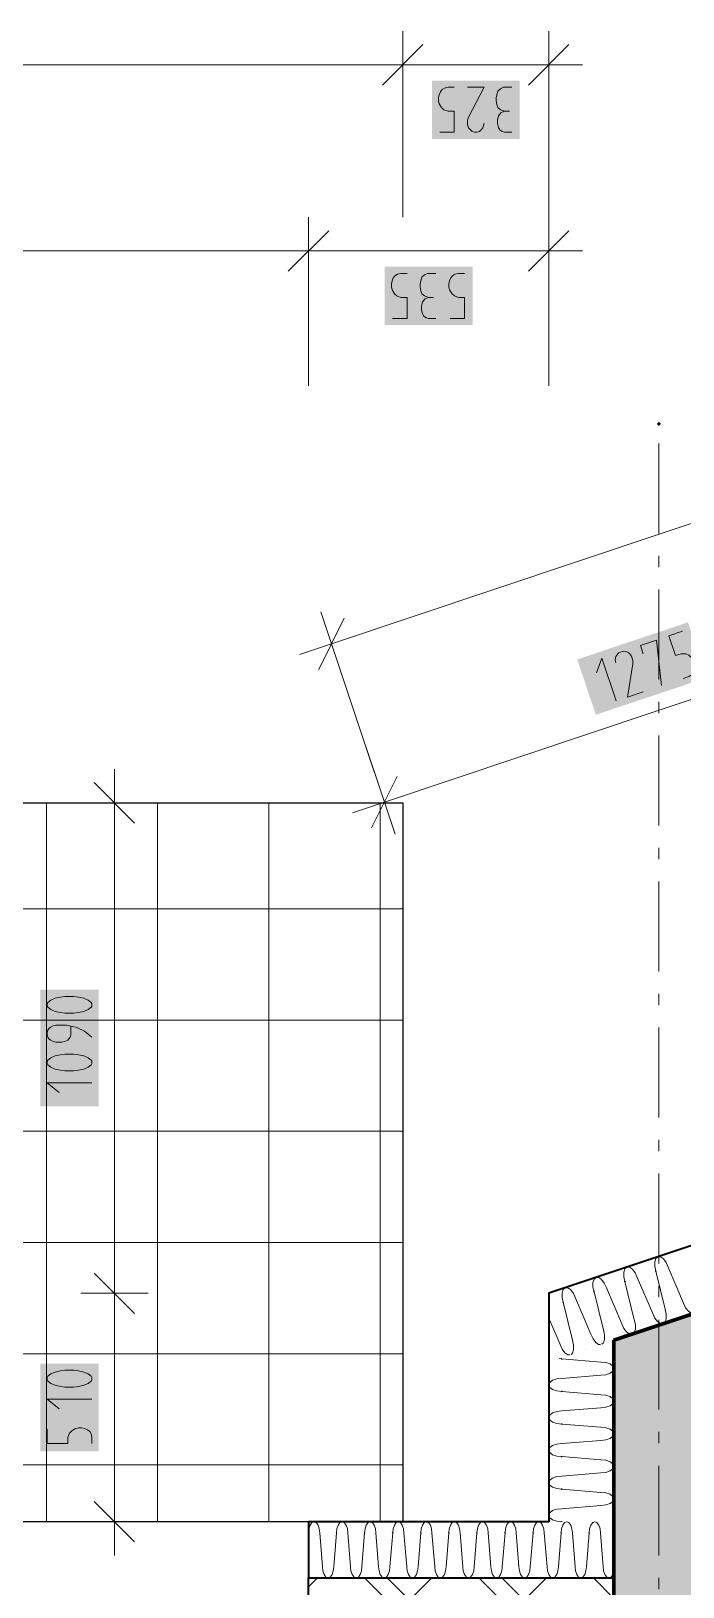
# Model space of a CAD drawing. Header units: millimetres. Extents: x 0 to 594, y 0 to 420.
# Drawn here: x 203.05 to 217.92, y 342.6 to 378.09 of the extents above; entities that cross this region are included whole.
import ezdxf

# ---------------------------------------------------------------- set-up
doc = ezdxf.new("R2010")
doc.units = ezdxf.units.MM
doc.header["$LTSCALE"] = 8
for name, color, linetype in [('PDF_Koty delkove', 7, 'Continuous'), ('PDF_Obecne 0.25', 7, 'Continuous'), ('PDF_Okna', 7, 'Continuous'), ('PDF_Osy hlavni', 7, 'Continuous'), ('PDF_Srafy', 7, 'Continuous'), ('PDF_Steny obvodove nosne', 7, 'Continuous'), ('PDF_Steny sendvic', 7, 'Continuous'), ('PDF_Zatepleni', 7, 'Continuous')]:
    doc.layers.add(name, color=color, linetype=linetype)

msp = doc.modelspace()

# ---------------------------------------------------------------- linework, layer by layer
at = {"layer": 'PDF_Koty delkove', "lineweight": 18}
for points in [[(211.534, 378.095), (211.534, 377.326), (211.534, 376.557)], [(214.865, 378.095), (214.865, 377.326), (214.865, 376.557)], [(211.995, 377.787), (211.073, 376.865)], [(215.326, 377.787), (214.404, 376.865)], [(214.865, 377.326), (211.534, 377.326), (195.981, 377.326), (189.388, 377.326), (183.88, 377.326)], [(211.534, 377.326), (211.534, 377.032), (211.534, 376.967), (211.534, 373.854)], [(215.634, 377.326), (214.865, 377.326), (214.865, 373.854)], [(212.378, 375.788), (212.706, 375.788), (212.706, 376.266), (212.569, 376.266), (212.474, 376.301), (212.419, 376.352), (212.365, 376.437), (212.351, 376.505), (212.351, 376.573), (212.365, 376.642), (212.392, 376.71), (212.433, 376.761), (212.487, 376.796), (212.569, 376.813), (212.706, 376.813)], [(213.008, 376.813), (213.391, 376.813), (213.035, 376.13), (213.008, 376.061), (213.008, 375.958), (213.035, 375.891), (213.076, 375.84), (213.117, 375.805), (213.172, 375.788)], [(214.02, 376.813), (213.829, 376.813), (213.761, 376.778), (213.706, 376.727), (213.679, 376.642), (213.665, 376.573), (213.665, 376.505), (213.679, 376.42), (213.706, 376.352), (213.761, 376.301), (213.856, 376.266)], [(214.02, 375.788), (213.856, 375.788), (213.801, 375.805), (213.747, 375.84), (213.719, 375.891), (213.692, 375.992), (213.692, 376.061), (213.719, 376.163), (213.774, 376.232), (213.856, 376.266), (213.965, 376.266)], [(213.172, 375.788), (213.226, 375.788), (213.281, 375.805), (213.322, 375.84), (213.363, 375.891), (213.391, 375.992)], [(243.495, 375.359), (209.906, 364.116)], [(209.381, 373.847), (209.381, 373.079), (209.381, 372.31)], [(214.865, 373.847), (214.865, 373.079), (214.865, 372.31)], [(209.843, 373.54), (208.92, 372.617)], [(215.326, 373.54), (214.404, 372.617)], [(214.865, 373.079), (211.171, 373.079), (210.678, 373.079), (209.381, 373.079), (203.333, 373.079), (190.932, 373.079), (189.388, 373.079), (183.88, 373.079)], [(209.381, 373.079), (209.381, 372.888), (209.381, 372.72), (209.381, 370.004)], [(215.634, 373.079), (214.865, 373.079), (214.865, 370.004)], [(211.301, 371.541), (211.63, 371.541), (211.63, 372.019), (211.493, 372.019), (211.398, 372.054), (211.343, 372.105), (211.288, 372.19), (211.274, 372.258), (211.274, 372.326), (211.288, 372.395), (211.315, 372.463), (211.356, 372.514), (211.411, 372.549), (211.493, 372.566), (211.63, 372.566)], [(212.287, 372.566), (212.096, 372.566), (212.028, 372.531), (211.972, 372.48), (211.945, 372.395), (211.931, 372.326), (211.931, 372.258), (211.945, 372.172), (211.972, 372.105), (212.028, 372.054), (212.123, 372.019)], [(212.616, 371.541), (212.944, 371.541), (212.944, 372.019), (212.807, 372.019), (212.712, 372.054), (212.657, 372.105), (212.602, 372.19), (212.588, 372.258), (212.588, 372.326), (212.602, 372.395), (212.63, 372.463), (212.671, 372.514), (212.725, 372.549), (212.807, 372.566), (212.944, 372.566)], [(212.287, 371.541), (212.123, 371.541), (212.068, 371.557), (212.014, 371.592), (211.986, 371.644), (211.959, 371.745), (211.959, 371.814), (211.986, 371.916), (212.041, 371.985)], [(212.041, 371.985), (212.123, 372.019), (212.232, 372.019)], [(244.704, 371.749), (241.01, 370.513), (239.45, 369.99), (238.823, 369.78), (223.514, 364.656), (211.114, 360.506)], [(210.197, 364.699), (209.615, 363.532)], [(209.662, 364.845), (209.906, 364.116), (210.15, 363.387)], [(217.021, 363.889), (216.956, 364.082), (217.32, 364.204), (217.438, 363.163)], [(217.917, 364.404), (217.606, 364.3), (217.757, 363.847), (217.887, 363.89), (217.989, 363.888), (218.057, 363.856), (218.136, 363.793), (218.17, 363.733), (218.192, 363.668), (218.201, 363.599), (218.197, 363.526), (218.174, 363.464), (218.134, 363.414), (218.061, 363.371), (217.931, 363.328)], [(209.177, 363.872), (209.906, 364.116), (210.882, 361.2)], [(216.399, 362.815), (216.074, 363.787), (215.953, 363.459)], [(210.386, 360.262), (211.114, 360.506), (210.681, 361.801)], [(205.416, 360.028), (204.493, 360.951)], [(204.955, 360.489), (204.955, 361.258)], [(211.405, 361.089), (210.823, 359.922)], [(210.87, 361.235), (211.114, 360.506), (211.358, 359.777)], [(205.723, 360.489), (204.955, 360.489), (204.186, 360.489)], [(204.955, 344.089), (204.955, 349.3), (204.955, 360.489)], [(203.725, 356.058), (203.605, 356.031), (203.502, 355.99), (203.434, 355.936), (203.417, 355.908), (203.417, 355.854), (203.434, 355.826), (203.502, 355.772), (203.605, 355.731), (203.725, 355.703), (203.826, 355.689), (204.031, 355.689), (204.134, 355.703), (204.254, 355.731), (204.356, 355.772), (204.425, 355.826), (204.442, 355.854), (204.442, 355.908), (204.425, 355.936), (204.356, 355.99), (204.254, 356.031), (204.134, 356.058), (204.031, 356.072)], [(204.031, 356.072), (203.826, 356.072), (203.725, 356.058)], [(204.442, 355.142), (204.271, 355.279), (204.1, 355.361), (203.861, 355.415), (203.621, 355.415), (203.553, 355.401), (203.502, 355.374), (203.468, 355.347), (203.434, 355.306), (203.417, 355.251), (203.417, 355.197), (203.434, 355.142), (203.468, 355.101), (203.502, 355.074), (203.553, 355.046), (203.621, 355.032), (203.758, 355.032), (203.826, 355.046), (203.895, 355.074), (203.946, 355.142), (203.963, 355.197), (203.963, 355.388)], [(204.442, 354.101), (203.417, 354.101), (203.69, 353.883)], [(205.416, 348.839), (204.493, 349.762)], [(205.723, 349.3), (204.955, 349.3), (204.186, 349.3)], [(204.031, 347.544), (203.826, 347.544), (203.725, 347.53), (203.605, 347.503), (203.502, 347.462), (203.434, 347.408), (203.417, 347.38), (203.417, 347.325), (203.434, 347.298), (203.502, 347.243), (203.605, 347.202), (203.725, 347.174), (203.826, 347.16), (204.031, 347.16), (204.134, 347.174), (204.254, 347.202), (204.356, 347.243), (204.425, 347.298), (204.442, 347.325), (204.442, 347.38), (204.425, 347.408), (204.356, 347.462), (204.254, 347.503), (204.134, 347.53)], [(204.134, 347.53), (204.031, 347.544)], [(204.442, 346.887), (203.417, 346.887), (203.69, 346.668)], [(203.417, 346.203), (203.417, 345.874), (203.895, 345.874), (203.895, 346.011), (203.93, 346.107), (203.981, 346.162), (204.066, 346.216), (204.134, 346.23), (204.202, 346.23), (204.271, 346.216), (204.339, 346.189), (204.39, 346.148), (204.425, 346.093), (204.442, 346.011), (204.442, 345.874)], [(205.416, 343.628), (204.493, 344.551)], [(205.723, 344.089), (204.955, 344.089), (204.186, 344.089)], [(204.955, 344.089), (204.955, 343.321)]]:
    msp.add_lwpolyline(points, dxfattribs=at)
msp.add_lwpolyline([(217.022, 363.024), (216.659, 362.902), (216.78, 363.663), (216.783, 363.737), (216.751, 363.834, 0.981637), (216.398, 363.68)], format="xyb", dxfattribs=at)
msp.add_lwpolyline([(204.031, 354.758), (203.826, 354.758), (203.725, 354.744), (203.605, 354.717), (203.502, 354.676), (203.434, 354.622), (203.417, 354.594), (203.417, 354.54), (203.434, 354.512), (203.502, 354.458), (203.605, 354.417), (203.725, 354.389), (203.826, 354.375), (204.031, 354.375), (204.134, 354.389), (204.254, 354.417), (204.356, 354.458), (204.425, 354.512), (204.442, 354.54), (204.442, 354.594), (204.425, 354.622), (204.356, 354.676), (204.254, 354.717), (204.134, 354.744)], close=True, dxfattribs=at)
at = {"layer": 'PDF_Koty delkove', "color": 7, "lineweight": 18, "true_color": 0xffffff, "transparency": 33554559}
for points in [[(214.202, 376.967), (212.197, 376.967), (214.202, 375.635), (212.197, 375.635)], [(213.126, 372.72), (211.121, 372.72), (213.126, 371.387), (211.121, 371.387)], [(215.938, 362.499), (218.463, 363.344), (215.516, 363.762), (218.04, 364.607)], [(204.596, 353.564), (204.596, 356.226), (203.263, 353.564), (203.263, 356.226)], [(204.596, 345.693), (204.596, 347.697), (203.263, 345.693), (203.263, 347.697)]]:
    msp.add_solid(points, dxfattribs=at)
at = {"layer": 'PDF_Obecne 0.25', "lineweight": 25}
for points in [[(183.898, 360.489), (211.534, 360.489)], [(211.534, 360.489), (211.534, 344.089)]]:
    msp.add_lwpolyline(points, dxfattribs=at)
at = {"layer": 'PDF_Okna', "lineweight": 25}
msp.add_lwpolyline([(209.381, 344.089), (190.932, 344.089)], dxfattribs=at)
at = {"layer": 'PDF_Osy hlavni', "lineweight": 18}
for points in [[(217.376, 366.637), (217.376, 368.687)], [(217.376, 365.868), (217.376, 366.124)], [(217.376, 363.306), (217.376, 365.356)], [(217.376, 362.537), (217.376, 362.793)], [(217.376, 359.974), (217.376, 362.024)], [(217.376, 359.206), (217.376, 359.462)], [(217.376, 356.643), (217.376, 358.693)], [(217.376, 355.874), (217.376, 356.131)], [(217.376, 353.312), (217.376, 355.362)], [(217.376, 352.543), (217.376, 352.799)], [(217.376, 349.981), (217.376, 352.031)], [(217.376, 349.212), (217.376, 349.468)], [(217.376, 346.65), (217.376, 348.699)], [(217.376, 345.881), (217.376, 346.137)], [(217.376, 343.318), (217.376, 345.368)], [(217.376, 342.55), (217.376, 342.806)]]:
    msp.add_lwpolyline(points, dxfattribs=at)
at = {"layer": 'PDF_Osy hlavni', "lineweight": 18, "transparency": 33554559}
msp.add_solid([(217.376, 369.089), (217.33, 369.135), (217.423, 369.135), (217.376, 369.181)], dxfattribs=at)
at = {"layer": 'PDF_Srafy', "lineweight": 9}
for points in [[(205.94, 360.489), (205.94, 358.07), (200.867, 358.07), (195.794, 358.07), (190.72, 358.07), (185.647, 358.07), (184.708, 358.07)], [(208.477, 360.489), (208.477, 355.533), (203.404, 355.533), (198.33, 355.533), (193.257, 355.533), (188.183, 355.533), (185.557, 355.533)], [(211.014, 360.489), (211.014, 358.07), (211.014, 352.996), (205.94, 352.996), (200.867, 352.996), (195.794, 352.996), (190.72, 352.996), (186.406, 352.996)], [(203.404, 360.489), (203.404, 355.533), (203.404, 350.46), (203.404, 345.386), (203.404, 344.089)], [(211.534, 358.07), (211.014, 358.07), (205.94, 358.07)], [(205.94, 358.07), (205.94, 352.996), (205.94, 347.923), (205.94, 344.089)], [(208.477, 355.533), (208.477, 350.46), (203.404, 350.46), (198.33, 350.46), (193.257, 350.46), (188.183, 350.46), (187.255, 350.46)], [(211.534, 355.533), (208.477, 355.533)], [(211.014, 352.996), (211.014, 347.923), (205.94, 347.923), (200.867, 347.923), (195.794, 347.923), (190.72, 347.923), (188.104, 347.923)], [(211.534, 352.996), (211.014, 352.996)], [(211.534, 350.46), (208.477, 350.46)], [(208.477, 350.46), (208.477, 345.386), (208.477, 344.089)], [(211.534, 347.923), (211.014, 347.923)], [(211.014, 347.923), (211.014, 344.089)], [(211.534, 345.386), (208.477, 345.386), (203.404, 345.386), (198.33, 345.386), (193.257, 345.386), (188.954, 345.386)]]:
    msp.add_lwpolyline(points, dxfattribs=at)
at = {"layer": 'PDF_Steny obvodove nosne', "lineweight": 70}
msp.add_lwpolyline([(216.351, 348.231), (216.351, 344.089), (216.351, 342.808), (216.351, 340.194), (216.351, 284.384), (216.351, 282.897), (216.351, 256.606), (216.351, 253.993), (218.401, 253.993), (218.401, 256.453), (218.401, 256.606), (218.401, 264.96), (218.401, 266.549), (218.401, 277.824), (218.401, 346.377), (218.401, 348.917)], close=True, dxfattribs=at)
at = {"layer": 'PDF_Steny obvodove nosne', "color": 9, "lineweight": 9, "true_color": 0xc0c0c0, "transparency": 33554559}
msp.add_solid([(216.351, 348.231), (216.351, 253.993), (218.401, 348.917), (218.401, 253.993)], dxfattribs=at)
at = {"layer": 'PDF_Steny sendvic', "lineweight": 9}
for points in [[(209.638, 343.833), (209.628, 343.931), (209.6, 344.014), (209.559, 344.07), (209.51, 344.089), (209.461, 344.07), (209.419, 344.014), (209.391, 343.931), (209.381, 343.833)], [(210.278, 343.833), (210.269, 343.931), (210.241, 344.014), (210.199, 344.07), (210.15, 344.089), (210.101, 344.07), (210.06, 344.014), (210.032, 343.931), (210.022, 343.833), (209.959, 343.064)], [(210.919, 343.833), (210.909, 343.931), (210.881, 344.014), (210.84, 344.07), (210.791, 344.089), (210.742, 344.07), (210.7, 344.014), (210.672, 343.931), (210.663, 343.833), (210.599, 343.064)], [(211.56, 343.833), (211.55, 343.931), (211.522, 344.014), (211.48, 344.07), (211.431, 344.089), (211.382, 344.07), (211.341, 344.014), (211.313, 343.931), (211.303, 343.833), (211.24, 343.064)], [(211.954, 343.931), (211.944, 343.833)], [(212.2, 343.833), (212.19, 343.931), (212.163, 344.014), (212.121, 344.07), (212.072, 344.089), (212.023, 344.07), (211.981, 344.014), (211.954, 343.931)], [(212.713, 344.089), (212.664, 344.07), (212.622, 344.014), (212.594, 343.931), (212.585, 343.833)], [(212.904, 343.064), (212.841, 343.833), (212.831, 343.931), (212.803, 344.014), (212.762, 344.07), (212.713, 344.089)], [(213.353, 344.089), (213.304, 344.07), (213.263, 344.014), (213.235, 343.931), (213.225, 343.833)], [(213.481, 343.833), (213.472, 343.931), (213.444, 344.014), (213.402, 344.07), (213.353, 344.089)], [(213.994, 344.089), (213.945, 344.07), (213.903, 344.014), (213.876, 343.931), (213.866, 343.833)], [(214.185, 343.064), (214.122, 343.833), (214.112, 343.931), (214.085, 344.014), (214.043, 344.07), (213.994, 344.089)], [(214.635, 344.089), (214.586, 344.07), (214.544, 344.014), (214.516, 343.931), (214.506, 343.833)], [(214.763, 343.833), (214.753, 343.931), (214.725, 344.014), (214.684, 344.07), (214.635, 344.089)], [(215.275, 344.089), (215.226, 344.07), (215.185, 344.014), (215.157, 343.931), (215.147, 343.833)], [(215.467, 343.064), (215.403, 343.833), (215.394, 343.931), (215.366, 344.014), (215.324, 344.07), (215.275, 344.089)], [(215.916, 344.089), (215.867, 344.07), (215.825, 344.014), (215.797, 343.931), (215.788, 343.833)], [(215.965, 344.07), (215.916, 344.089)], [(216.044, 343.833), (216.034, 343.931), (216.006, 344.014), (215.965, 344.07)], [(209.638, 343.833), (209.701, 343.064), (209.711, 342.966), (209.739, 342.882), (209.781, 342.827), (209.816, 342.808)], [(210.278, 343.833), (210.342, 343.064), (210.352, 342.966), (210.379, 342.882), (210.421, 342.827), (210.457, 342.808)], [(210.919, 343.833), (210.982, 343.064), (210.992, 342.966), (211.02, 342.882), (211.062, 342.827), (211.098, 342.808)], [(211.56, 343.833), (211.623, 343.064), (211.633, 342.966), (211.661, 342.882), (211.702, 342.827), (211.738, 342.808)], [(211.881, 343.064), (211.944, 343.833)], [(212.2, 343.833), (212.264, 343.064), (212.273, 342.966), (212.301, 342.882), (212.343, 342.827), (212.379, 342.808)], [(212.521, 343.064), (212.585, 343.833)], [(213.162, 343.064), (213.225, 343.833)], [(213.481, 343.833), (213.545, 343.064)], [(213.802, 343.064), (213.866, 343.833)], [(214.443, 343.064), (214.506, 343.833)], [(214.763, 343.833), (214.826, 343.064)], [(215.084, 343.064), (215.147, 343.833)], [(215.724, 343.064), (215.788, 343.833)], [(216.044, 343.833), (216.107, 343.064)], [(209.843, 342.808), (209.879, 342.827), (209.921, 342.882), (209.949, 342.966), (209.959, 343.064)], [(209.959, 343.064), (209.959, 343.064)], [(210.484, 342.808), (210.52, 342.827), (210.562, 342.882), (210.589, 342.966), (210.599, 343.064)], [(210.599, 343.064), (210.599, 343.064)], [(211.125, 342.808), (211.16, 342.827), (211.202, 342.882), (211.23, 342.966), (211.24, 343.064)], [(211.24, 343.064), (211.24, 343.064)], [(211.765, 342.808), (211.801, 342.827), (211.843, 342.882), (211.871, 342.966), (211.881, 343.064)], [(211.881, 343.064), (211.881, 343.064)], [(212.406, 342.808), (212.442, 342.827), (212.483, 342.882), (212.511, 342.966), (212.521, 343.064)], [(212.521, 343.064), (212.521, 343.064)], [(212.904, 343.064), (212.914, 342.966), (212.942, 342.882), (212.984, 342.827), (213.02, 342.808)], [(213.046, 342.808), (213.082, 342.827), (213.124, 342.882), (213.152, 342.966)], [(213.152, 342.966), (213.162, 343.064)], [(213.162, 343.064), (213.162, 343.064)], [(213.545, 343.064), (213.555, 342.966), (213.583, 342.882), (213.624, 342.827), (213.66, 342.808)], [(213.687, 342.808), (213.723, 342.827), (213.765, 342.882), (213.793, 342.966), (213.802, 343.064)], [(213.802, 343.064), (213.802, 343.064)], [(214.185, 343.064), (214.195, 342.966), (214.223, 342.882), (214.265, 342.827), (214.301, 342.808)], [(214.328, 342.808), (214.364, 342.827), (214.405, 342.882), (214.433, 342.966), (214.443, 343.064)], [(214.443, 343.064), (214.443, 343.064)], [(214.826, 343.064), (214.836, 342.966), (214.864, 342.882), (214.906, 342.827), (214.941, 342.808)], [(214.968, 342.808), (215.004, 342.827), (215.046, 342.882), (215.074, 342.966), (215.084, 343.064)], [(215.084, 343.064), (215.084, 343.064)], [(215.467, 343.064), (215.477, 342.966), (215.504, 342.882), (215.546, 342.827), (215.582, 342.808)], [(215.609, 342.808), (215.645, 342.827), (215.687, 342.882), (215.714, 342.966), (215.724, 343.064)], [(215.724, 343.064), (215.724, 343.064)], [(216.107, 343.064), (216.117, 342.966), (216.145, 342.882), (216.187, 342.827), (216.223, 342.808)], [(216.25, 342.808), (216.285, 342.827), (216.327, 342.882), (216.351, 342.955)], [(209.381, 342.603), (209.586, 342.808)], [(209.586, 340.194), (210.253, 340.861), (212.2, 342.808)], [(213.271, 340.194), (212.866, 340.599), (212.605, 340.861), (210.658, 342.808)], [(213.794, 340.194), (213.128, 340.861), (212.866, 341.122), (211.18, 342.808)], [(212.2, 340.194), (212.866, 340.861), (214.814, 342.808)], [(215.885, 340.194), (215.48, 340.599), (215.219, 340.861), (213.271, 342.808)], [(216.351, 340.251), (215.742, 340.861), (215.48, 341.122), (213.794, 342.808)], [(216.351, 342.342), (215.885, 342.808)]]:
    msp.add_lwpolyline(points, dxfattribs=at)
at = {"layer": 'PDF_Steny sendvic', "lineweight": 35}
for points in [[(209.381, 344.089), (209.381, 342.808), (216.351, 342.808), (216.351, 344.089)], [(214.865, 344.089), (209.381, 344.089)]]:
    msp.add_lwpolyline(points, dxfattribs=at)
msp.add_lwpolyline([(209.381, 342.808), (216.351, 342.808), (216.351, 340.194), (216.3, 340.194), (209.381, 340.194), (209.381, 341.681), (209.381, 342.449)], close=True, dxfattribs=at)
at = {"layer": 'PDF_Steny sendvic', "lineweight": 9, "transparency": 33554559}
for points in [[(209.381, 343.856), (209.405, 343.833), (209.381, 343.81)], [(210.022, 343.81), (209.999, 343.833), (210.045, 343.833), (210.022, 343.856)], [(210.663, 343.81), (210.64, 343.833), (210.686, 343.833), (210.663, 343.856)], [(211.303, 343.81), (211.28, 343.833), (211.326, 343.833), (211.303, 343.856)], [(211.944, 343.81), (211.921, 343.833), (211.967, 343.833), (211.944, 343.856)], [(212.585, 343.81), (212.562, 343.833), (212.608, 343.833), (212.585, 343.856)], [(213.225, 343.81), (213.202, 343.833), (213.248, 343.833), (213.225, 343.856)], [(213.866, 343.81), (213.843, 343.833), (213.889, 343.833), (213.866, 343.856)], [(214.506, 343.81), (214.483, 343.833), (214.529, 343.833), (214.506, 343.856)], [(215.147, 343.81), (215.124, 343.833), (215.17, 343.833), (215.147, 343.856)], [(215.788, 343.81), (215.765, 343.833), (215.811, 343.833), (215.788, 343.856)]]:
    msp.add_solid(points, dxfattribs=at)
at = {"layer": 'PDF_Zatepleni', "lineweight": 35}
for points in [[(218.401, 350.484), (214.865, 349.3), (214.865, 347.733)], [(216.351, 344.089), (216.351, 348.231), (218.401, 348.917), (218.401, 349.133)], [(214.865, 347.733), (214.865, 344.089)]]:
    msp.add_lwpolyline(points, dxfattribs=at)
at = {"layer": 'PDF_Zatepleni', "lineweight": 9}
for points in [[(217.52, 348.935), (217.306, 349.804), (217.281, 349.916), (217.281, 350.017), (217.306, 350.094), (217.353, 350.133)], [(218.162, 348.837), (218.116, 348.844), (218.05, 348.89), (217.988, 348.972), (217.941, 349.076), (217.588, 349.899), (217.541, 350.003), (217.48, 350.084), (217.414, 350.13), (217.353, 350.133)], [(216.078, 348.139), (216.111, 348.173), (216.136, 348.249), (216.136, 348.352), (216.11, 348.464), (215.897, 349.333), (215.872, 349.444), (215.872, 349.546), (215.897, 349.622), (215.943, 349.661)], [(216.753, 348.365), (216.707, 348.372), (216.64, 348.418), (216.579, 348.5), (216.532, 348.605), (216.179, 349.427), (216.132, 349.531), (216.071, 349.612), (216.005, 349.658), (215.944, 349.662)], [(216.783, 348.375), (216.815, 348.408), (216.841, 348.485), (216.841, 348.587), (216.815, 348.699), (216.602, 349.568), (216.576, 349.68), (216.576, 349.782), (216.602, 349.858), (216.648, 349.897)], [(217.458, 348.601), (217.412, 348.608), (217.345, 348.654), (217.284, 348.736), (217.236, 348.841), (216.884, 349.663), (216.837, 349.767), (216.776, 349.848), (216.709, 349.894), (216.649, 349.897)], [(215.373, 347.903), (215.406, 347.937), (215.431, 348.013), (215.431, 348.116), (215.406, 348.228), (215.192, 349.097), (215.167, 349.208), (215.167, 349.31), (215.192, 349.386), (215.239, 349.426)], [(216.048, 348.129), (216.002, 348.136), (215.936, 348.182), (215.874, 348.264), (215.827, 348.369), (215.474, 349.191), (215.427, 349.295), (215.366, 349.376), (215.3, 349.422), (215.239, 349.426)], [(217.52, 348.935), (217.52, 348.935)], [(217.545, 348.721), (217.545, 348.823), (217.52, 348.935)], [(214.865, 348.732), (215.122, 348.133), (215.17, 348.028), (215.231, 347.946), (215.297, 347.9), (215.344, 347.894)], [(216.815, 348.699), (216.815, 348.699)], [(217.487, 348.611), (217.52, 348.644), (217.545, 348.721)], [(217.825, 348.724), (217.824, 348.724)], [(217.825, 348.724), (217.825, 348.724)], [(215.406, 348.228), (215.406, 348.228)], [(216.11, 348.464), (216.11, 348.464)], [(216.416, 348.252), (216.415, 348.252)], [(216.415, 348.252), (216.415, 348.252)], [(217.12, 348.488), (217.12, 348.488)], [(217.12, 348.488), (217.12, 348.488)], [(215.711, 348.016), (215.711, 348.016)], [(215.711, 348.016), (215.711, 348.016)], [(216.351, 347.566), (216.33, 347.525), (216.265, 347.476), (216.168, 347.444), (216.054, 347.433), (215.162, 347.359), (215.049, 347.348), (214.952, 347.316), (214.888, 347.267), (214.865, 347.211)], [(215.006, 347.78), (215.006, 347.78)], [(215.006, 347.78), (215.006, 347.78)], [(216.054, 347.731), (215.162, 347.805), (215.099, 347.811)], [(216.054, 347.731), (216.054, 347.731)], [(216.351, 347.598), (216.33, 347.639), (216.265, 347.688), (216.168, 347.72), (216.054, 347.731)], [(216.054, 346.988), (215.162, 347.062), (215.049, 347.073), (214.952, 347.105), (214.888, 347.154), (214.865, 347.211)], [(216.351, 346.823), (216.33, 346.782), (216.265, 346.733), (216.168, 346.701), (216.054, 346.69), (215.162, 346.616), (215.049, 346.605), (214.952, 346.573), (214.888, 346.524), (214.865, 346.467)], [(216.054, 346.988), (216.054, 346.988)], [(216.33, 346.896), (216.265, 346.945), (216.168, 346.977), (216.054, 346.988)], [(216.351, 346.855), (216.33, 346.896)], [(216.351, 346.111), (216.33, 346.153), (216.265, 346.201), (216.168, 346.234), (216.054, 346.245), (215.162, 346.319), (215.049, 346.33), (214.952, 346.362), (214.888, 346.411), (214.865, 346.467)], [(216.351, 346.08), (216.33, 346.039), (216.265, 345.99), (216.168, 345.958), (216.054, 345.946), (215.162, 345.873), (215.049, 345.862), (214.952, 345.829), (214.888, 345.781), (214.865, 345.724)], [(216.054, 346.245), (216.054, 346.245)], [(216.351, 345.368), (216.33, 345.41), (216.265, 345.458), (216.168, 345.491), (216.054, 345.502), (215.162, 345.576), (215.049, 345.587), (214.952, 345.619), (214.888, 345.667), (214.865, 345.724)], [(216.351, 345.337), (216.33, 345.296), (216.265, 345.247), (216.168, 345.215), (216.054, 345.203), (215.162, 345.13), (215.049, 345.118), (214.952, 345.086), (214.888, 345.038), (214.865, 344.981)], [(216.054, 345.502), (216.054, 345.502)], [(216.351, 344.625), (216.33, 344.667), (216.265, 344.715), (216.168, 344.748), (216.054, 344.759), (215.162, 344.833), (215.049, 344.844), (214.952, 344.876), (214.888, 344.924), (214.865, 344.981)], [(216.054, 344.759), (216.054, 344.759)], [(216.351, 344.594), (216.33, 344.552), (216.265, 344.504), (216.168, 344.472), (216.054, 344.46), (215.162, 344.387), (215.049, 344.375), (214.952, 344.343), (214.888, 344.295), (214.865, 344.238)], [(214.865, 344.238), (214.888, 344.181), (214.952, 344.133), (215.049, 344.101), (215.162, 344.089)]]:
    msp.add_lwpolyline(points, dxfattribs=at)
at = {"layer": 'PDF_Zatepleni', "lineweight": 9, "transparency": 33554559}
for points in [[(216.602, 349.545), (216.579, 349.568), (216.625, 349.568), (216.602, 349.591)], [(217.306, 349.781), (217.283, 349.804), (217.329, 349.804), (217.306, 349.827)], [(215.897, 349.309), (215.874, 349.333), (215.92, 349.333), (215.897, 349.356)], [(215.192, 349.074), (215.169, 349.097), (215.215, 349.097), (215.192, 349.12)], [(215.162, 347.782), (215.139, 347.805), (215.185, 347.805), (215.162, 347.828)], [(215.162, 347.039), (215.139, 347.062), (215.185, 347.062), (215.162, 347.085)], [(215.162, 346.296), (215.139, 346.319), (215.185, 346.319), (215.162, 346.342)], [(215.162, 345.553), (215.139, 345.576), (215.185, 345.576), (215.162, 345.599)], [(215.162, 344.809), (215.139, 344.833), (215.185, 344.833), (215.162, 344.856)], [(215.139, 344.089), (215.162, 344.112), (215.185, 344.089)]]:
    msp.add_solid(points, dxfattribs=at)

doc.saveas('drawing.dxf')
